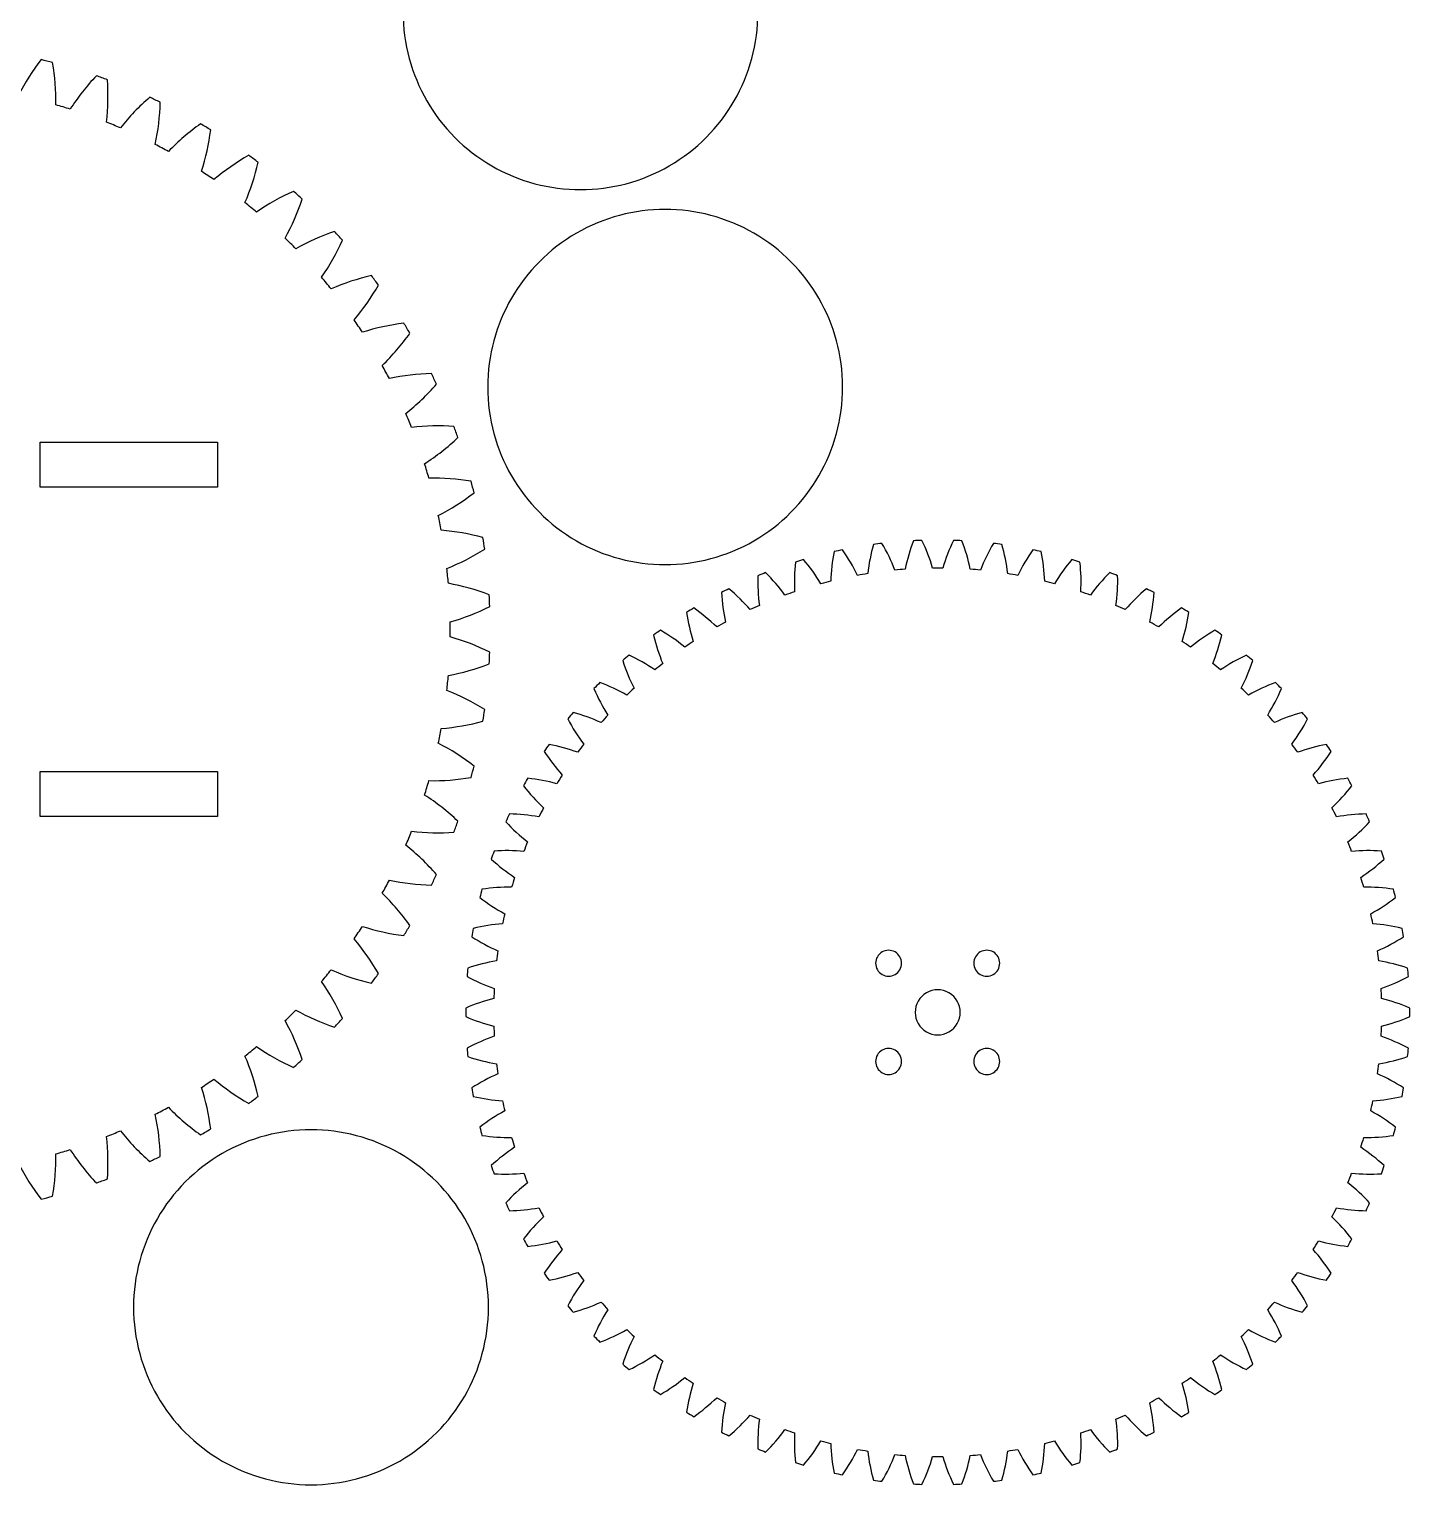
# Model space of a CAD drawing. Extents: x 15 to 850, y -3 to 1121.
# Drawn here: x 299 to 850, y 1 to 585 of the extents above; entities that cross this region are included whole.
import ezdxf

# ---------------------------------------------------------------- set-up
doc = ezdxf.new("R2010")
doc.units = 0
doc.layers.get('0').update_dxf_attribs({"linetype": 'CONTINUOUS'})

msp = doc.modelspace()

# ---------------------------------------------------------------- linework, layer by layer
at = {"color": 1}
for points in [[(623.723911, 441.983077)], [(647.291349, 211.97928)], [(686.493354, 211.97928)], [(670.704946, 192.378277)], [(647.291349, 172.777275)], [(686.493354, 172.777275)], [(482.304744, 74.659193)]]:
    msp.add_lwpolyline(points, close=True, dxfattribs=at)
for points in [[(303.248581, 419.94039), (374.114724, 419.94039)], [(303.248581, 401.94039), (303.248581, 419.94039)], [(374.114724, 419.94039), (374.114724, 401.94039)], [(374.114724, 401.94039), (303.248581, 401.94039)], [(303.248581, 288.554565), (374.114724, 288.554565)], [(303.248581, 270.554565), (303.248581, 288.554565)], [(374.114724, 288.554565), (374.114724, 270.554565)], [(374.114724, 270.554565), (303.248581, 270.554565)]]:
    msp.add_lwpolyline(points, dxfattribs=at)
for points in [[(448.206564, 591.626258), (448.206564, 566.308223), (461.713574, 542.913395), (483.639635, 530.254378)], [(554.505777, 530.254378), (576.431838, 542.913395), (589.938849, 566.308223), (589.938849, 591.626258)], [(303.691254, 572.65482), (300.217565, 568.186506), (297.169695, 563.402891), (294.587514, 558.366555)], [(308.233464, 571.517055), (306.723229, 571.911459), (305.209083, 572.290733), (303.691254, 572.65482)], [(309.526809, 554.624453), (309.62364, 560.283338), (309.190637, 565.938867), (308.233464, 571.517055)], [(325.718401, 566.213055), (321.823467, 562.106738), (318.321396, 557.644902), (315.258001, 552.885915)], [(330.127224, 564.635558), (328.662917, 565.17609), (327.193236, 565.701949), (325.718401, 566.213055)], [(329.758569, 547.697527), (330.409604, 553.319673), (330.533027, 558.99041), (330.127224, 564.635558)], [(347.008081, 557.643278), (342.729412, 553.938502), (338.806867, 549.841411), (335.291761, 545.405602)], [(351.241051, 555.641235), (349.836778, 556.322692), (348.425717, 556.990073), (347.008081, 557.643278)], [(349.213959, 538.820895), (350.412924, 544.352157), (351.091581, 549.983493), (351.241051, 555.641235)], [(315.258001, 552.885915), (313.355658, 553.491654), (311.44508, 554.071221), (309.526809, 554.624453)], [(335.291761, 545.405603), (333.45795, 546.194888), (331.613378, 546.958936), (329.758569, 547.697528)], [(367.355259, 547.028003), (362.734062, 543.760451), (358.428821, 540.067568), (354.495856, 535.997663)], [(371.371606, 544.620698), (370.040891, 545.436516), (368.702041, 546.238991), (367.355259, 547.028003)], [(367.705599, 528.080048), (369.440947, 533.467154), (370.668302, 539.004852), (371.371606, 544.620698)], [(354.495856, 535.997663), (352.74824, 536.962891), (350.987441, 537.904058), (349.213959, 538.820895)], [(386.563981, 534.469478), (381.64476, 531.670618), (376.998284, 528.417505), (372.685336, 524.752695)], [(385.055409, 515.578425), (387.310432, 520.769496), (389.074667, 526.160226), (390.325036, 531.680093)], [(390.325036, 531.680093), (389.080691, 532.622416), (387.826944, 533.552257), (386.563981, 534.469478)], [(372.685336, 524.752695), (371.040744, 525.884572), (369.380675, 526.993794), (367.705599, 528.080048)], [(483.639635, 530.254378), (505.565696, 517.595361), (532.579717, 517.595361), (554.505777, 530.254378)], [(404.449261, 520.08864), (399.27939, 517.785426), (394.336426, 515.003412), (389.685031, 511.778993)], [(407.918791, 516.94404), (406.772804, 518.003792), (405.616236, 519.052045), (404.449261, 520.08864)], [(389.685031, 511.778993), (388.159301, 513.066618), (386.615948, 514.333215), (385.055409, 515.578425)], [(401.096304, 501.436418), (403.849281, 506.381463), (406.133403, 511.57331), (407.918791, 516.94404)], [(588.296796, 503.37214), (566.36771, 516.035739), (539.347835, 516.035739), (517.418749, 503.37214)], [(420.838846, 504.023985), (415.468116, 502.238597), (410.276269, 499.954474), (405.331224, 497.201497)], [(423.983446, 500.554455), (422.946851, 501.72143), (421.898599, 502.877998), (420.838846, 504.023985)], [(517.418749, 503.37214), (495.489663, 490.70854), (481.984265, 467.306022), (481.991634, 441.983077)], [(623.723911, 441.983078), (623.731279, 467.306022), (610.225881, 490.70854), (588.296796, 503.37214)], [(405.331224, 497.201498), (403.93905, 498.632471), (402.527277, 500.044244), (401.096304, 501.436418)], [(415.673791, 485.790225), (418.898213, 490.44162), (421.68023, 495.384584), (423.983446, 500.554455)], [(419.473231, 481.160603), (418.228019, 482.721142), (416.961419, 484.264495), (415.673791, 485.790225)], [(435.574899, 486.43023), (430.055032, 485.179861), (424.664303, 483.415625), (419.473231, 481.160603)], [(438.364284, 482.669175), (437.447064, 483.932137), (436.517222, 485.185885), (435.574899, 486.43023)], [(428.647494, 468.790538), (432.312305, 473.103483), (435.565421, 477.749957), (438.364284, 482.669175)], [(431.974854, 463.810792), (430.888598, 465.485871), (429.779373, 467.145943), (428.647494, 468.790538)], [(448.515504, 467.476808), (442.899658, 466.773501), (437.36196, 465.546144), (431.974854, 463.810793)], [(450.922809, 463.460453), (450.133797, 464.807238), (449.331322, 466.14609), (448.515504, 467.476808)], [(439.892469, 450.60105), (443.962374, 454.534015), (447.655258, 458.839256), (450.922809, 463.460453)], [(442.715701, 445.319153), (441.798864, 447.092635), (440.857698, 448.853434), (439.892469, 450.60105)], [(459.536034, 447.346245), (453.878294, 447.196775), (448.246961, 446.518118), (442.715701, 445.319153)], [(461.538084, 443.113275), (460.884877, 444.530911), (460.217493, 445.941972), (459.536034, 447.346245)], [(449.300409, 431.396955), (453.736217, 434.912061), (457.833308, 438.834606), (461.538084, 443.113275)], [(481.991634, 441.983077), (481.984265, 416.660133), (495.489663, 393.257615), (517.418749, 380.594015)], [(588.296796, 380.594015), (610.225881, 393.257615), (623.731279, 416.660133), (623.723911, 441.983077)], [(451.592334, 425.863763), (450.853742, 427.718572), (450.089695, 429.563144), (449.300409, 431.396955)], [(468.530364, 426.232417), (462.885217, 426.638221), (457.214479, 426.514798), (451.592334, 425.863762)], [(456.780721, 411.363195), (461.539708, 414.42659), (466.001544, 417.928661), (470.107861, 421.823595)], [(470.107861, 421.823595), (469.596755, 423.29843), (469.070896, 424.768111), (468.530364, 426.232417)], [(458.519259, 405.632002), (457.966028, 407.550274), (457.38646, 409.460852), (456.780721, 411.363195)], [(475.411861, 404.338657), (469.833673, 405.29583), (464.178144, 405.728834), (458.519259, 405.632002)], [(476.549626, 399.796448), (476.185539, 401.314277), (475.806265, 402.828422), (475.411861, 404.338658)], [(462.261354, 390.692708), (467.297693, 393.274888), (472.08131, 396.322759), (476.549626, 399.796447)], [(463.429771, 384.8187), (463.067225, 386.781962), (462.677716, 388.74015), (462.261354, 390.692708)], [(480.114256, 381.87582), (474.65675, 383.375141), (469.070897, 384.360397), (463.429771, 384.8187)], [(480.801331, 377.243963), (480.58777, 378.790169), (480.358733, 380.334199), (480.114256, 381.87582)], [(517.418749, 380.594015), (539.347835, 367.930416), (566.36771, 367.930416), (588.296796, 380.594015)], [(652.009786, 380.632725), (650.598607, 376.930846), (649.489383, 373.120815), (648.692979, 369.239955)], [(655.400094, 380.776748), (654.269582, 380.738913), (653.139434, 380.690904), (652.009786, 380.632725)], [(659.671126, 369.706298), (658.548472, 373.50564), (657.12013, 377.207878), (655.400094, 380.776747)], [(668.009806, 380.776748), (666.289769, 377.207878), (664.861428, 373.50564), (663.738774, 369.706298)], [(671.400114, 380.632725), (670.270466, 380.690904), (669.140318, 380.738913), (668.009806, 380.776748)], [(674.716921, 369.239955), (673.920517, 373.120815), (672.811293, 376.930846), (671.400114, 380.632725)], [(465.689544, 369.58455), (470.954728, 371.660651), (476.014052, 374.22497), (480.801331, 377.243963)], [(620.334084, 376.28637), (619.568825, 372.399246), (619.119455, 368.456558), (618.990376, 364.496925)], [(623.651281, 377.001277), (622.543426, 376.772932), (621.437649, 376.53462), (620.334084, 376.28637)], [(629.731801, 366.811883), (627.9832, 370.366842), (625.949721, 373.774434), (623.651281, 377.001278)], [(636.079621, 379.132327), (634.987466, 375.324109), (634.20535, 371.433736), (633.740934, 367.499317)], [(639.445501, 379.563345), (638.322271, 379.429774), (637.200265, 379.286096), (636.079621, 379.132328)], [(644.639986, 368.894992), (643.199169, 372.585437), (641.462002, 376.153204), (639.445501, 379.563345)], [(683.964399, 379.563345), (681.947898, 376.153204), (680.210731, 372.585437), (678.769914, 368.894992)], [(687.330279, 379.132328), (686.209635, 379.286096), (685.087629, 379.429774), (683.964399, 379.563345)], [(689.668966, 367.499317), (689.20455, 371.433736), (688.422434, 375.324109), (687.330279, 379.132327)], [(699.758611, 377.001278), (697.460174, 373.774433), (695.426697, 370.366842), (693.678099, 366.811882)], [(703.075809, 376.28637), (701.972243, 376.53462), (700.866466, 376.772932), (699.758611, 377.001278)], [(704.419524, 364.496925), (704.290443, 368.456558), (703.84107, 372.399246), (703.075809, 376.28637)], [(466.276576, 363.624307), (466.108211, 365.61365), (465.912515, 367.600585), (465.689544, 369.58455)], [(604.886626, 372.115343), (604.453775, 368.177324), (604.340387, 364.21073), (604.547574, 360.254415)], [(608.131254, 373.108995), (607.046752, 372.787519), (605.965165, 372.456288), (604.886626, 372.115342)], [(615.053979, 363.471968), (613.010199, 366.86583), (610.695065, 370.088696), (608.131254, 373.108995)], [(648.692979, 369.239955), (647.340707, 369.140466), (645.98962, 369.025471), (644.639986, 368.894992)], [(663.738774, 369.706298), (662.382936, 369.721848), (661.026964, 369.721848), (659.671126, 369.706298)], [(678.769914, 368.894993), (677.420279, 369.025471), (676.069193, 369.140466), (674.716921, 369.239955)], [(715.278646, 373.108995), (712.714832, 370.088696), (710.399695, 366.86583), (708.355914, 363.471968)], [(718.523266, 372.115343), (717.444729, 372.456288), (716.363145, 372.787519), (715.278646, 373.108995)], [(718.862326, 360.254415), (719.06951, 364.21073), (718.95612, 368.177324), (718.523266, 372.115343)], [(482.592271, 359.060235), (477.308002, 361.087265), (471.845618, 362.615286), (466.276576, 363.624307)], [(589.848549, 366.649305), (589.751222, 362.688766), (589.974632, 358.726847), (590.516589, 354.802358)], [(592.997214, 367.914548), (591.943884, 367.502256), (590.894286, 367.080491), (589.848549, 366.649305)], [(600.712284, 358.899323), (598.388045, 362.107635), (595.807931, 365.122554), (592.997214, 367.914548)], [(618.990376, 364.496925), (617.674368, 364.170332), (616.36215, 363.828657), (615.053979, 363.471968)], [(633.740934, 367.499318), (632.401972, 367.285507), (631.065507, 367.056347), (629.731801, 366.811883)], [(693.678099, 366.811883), (692.344393, 367.056347), (691.007928, 367.285507), (689.668966, 367.499317)], [(708.355914, 363.471968), (707.047745, 363.828657), (705.735529, 364.170332), (704.419524, 364.496925)], [(730.412686, 367.914548), (727.601969, 365.122554), (725.021855, 362.107635), (722.697616, 358.899323)], [(733.561351, 366.649305), (732.515614, 367.080491), (731.466016, 367.502256), (730.412686, 367.914548)], [(732.893304, 354.802358), (733.435263, 358.726847), (733.658675, 362.688766), (733.561351, 366.649305)], [(482.822034, 354.383332), (482.761056, 355.943028), (482.684465, 357.502073), (482.592271, 359.060235)], [(578.358219, 361.455353), (577.343648, 360.955219), (576.3336, 360.445963), (575.328196, 359.927648)], [(575.328196, 359.927647), (575.567098, 355.973122), (576.125696, 352.044422), (576.998521, 348.18003)], [(586.810036, 353.126888), (584.222088, 356.126533), (581.395586, 358.911783), (578.358219, 361.455353)], [(604.547574, 360.254415), (603.264005, 359.817395), (601.985491, 359.365667), (600.712284, 358.899323)], [(722.697616, 358.899322), (721.424409, 359.365667), (720.145895, 359.817395), (718.862326, 360.254415)], [(745.051681, 361.455353), (742.014311, 358.911783), (739.187807, 356.126534), (736.599856, 353.126888)], [(748.081696, 359.927648), (747.076295, 360.445963), (746.066249, 360.955219), (745.051681, 361.455353)], [(746.411371, 348.18003), (747.284196, 352.044422), (747.842795, 355.973122), (748.081696, 359.927647)], [(467.032261, 348.242025), (472.475584, 349.792048), (477.761893, 351.848116), (482.822034, 354.383333)], [(564.319741, 353.777948), (563.35124, 353.193577), (562.388019, 352.6005), (561.430194, 351.99879)], [(561.430194, 351.99879), (562.0036, 348.078769), (562.893363, 344.211592), (564.090766, 340.43514)], [(573.447414, 346.196257), (570.614401, 348.965621), (567.561876, 351.50113), (564.319741, 353.777948)], [(590.516589, 354.802357), (589.274706, 354.258056), (588.039108, 353.699529), (586.810036, 353.126888)], [(736.599856, 353.126888), (735.370785, 353.699529), (734.135186, 354.258056), (732.893304, 354.802358)], [(759.090189, 353.777948), (755.848036, 351.501132), (752.795493, 348.965623), (749.962464, 346.196257)], [(761.979714, 351.99879), (761.021896, 352.6005), (760.058682, 353.193576), (759.090189, 353.777948)], [(759.319164, 340.43514), (760.516559, 344.211592), (761.406314, 348.078769), (761.979714, 351.99879)], [(467.032261, 342.252938), (467.059697, 344.249206), (467.059697, 346.245757), (467.032261, 348.242025)], [(550.982919, 344.937667), (550.067465, 344.273264), (549.158011, 343.600635), (548.254666, 342.91986)], [(560.720686, 338.157367), (557.663019, 340.6765), (554.406463, 342.944003), (550.982919, 344.937667)], [(576.998521, 348.18003), (575.807274, 347.53237), (574.623493, 346.871069), (573.447414, 346.196258)], [(749.962464, 346.196258), (748.786389, 346.871069), (747.602614, 347.53237), (746.411371, 348.18003)], [(772.426989, 344.937667), (769.003441, 342.944004), (765.746883, 340.6765), (762.689214, 338.157368)], [(775.155264, 342.91986), (774.251911, 343.600635), (773.342449, 344.273264), (772.426989, 344.937668)], [(482.822034, 336.111622), (477.761894, 338.646841), (472.475585, 340.702912), (467.032261, 342.252937)], [(548.254666, 342.91986), (549.158449, 339.06259), (550.372968, 335.284802), (551.886324, 331.623503)], [(564.090766, 340.43514), (562.958735, 339.688791), (561.835301, 338.929484), (560.720686, 338.157368)], [(762.689214, 338.157368), (761.574608, 338.929484), (760.451184, 339.688791), (759.319164, 340.43514)], [(771.523539, 331.623503), (773.036918, 335.2848), (774.251458, 339.062588), (775.155264, 342.91986)], [(482.592271, 331.43472), (482.684465, 332.992882), (482.761056, 334.551927), (482.822034, 336.111623)], [(538.443856, 334.998188), (537.588047, 334.25854), (536.738912, 333.511205), (535.896556, 332.756273)], [(548.721549, 329.068133), (545.461261, 331.318882), (542.024141, 333.302042), (538.443856, 334.998188)], [(784.966014, 334.998188), (781.385727, 333.302042), (777.948604, 331.318882), (774.688314, 329.068133)], [(787.513314, 332.756273), (786.670957, 333.511205), (785.821823, 334.25854), (784.966014, 334.998188)], [(466.276576, 326.870648), (471.845618, 327.879669), (477.308002, 329.40769), (482.592271, 331.43472)], [(535.896556, 332.756273), (537.124204, 328.989547), (538.654727, 325.32837), (540.473131, 321.808605)], [(551.886324, 331.623502), (550.821664, 330.783839), (549.76667, 329.931993), (548.721549, 329.068132)], [(774.688314, 329.068132), (773.643192, 329.931993), (772.588198, 330.783839), (771.523539, 331.623502)], [(782.936739, 321.808605), (784.755143, 325.32837), (786.285666, 328.989547), (787.513314, 332.756273)], [(465.689544, 320.910405), (465.912515, 322.89437), (466.108211, 324.881305), (466.276576, 326.870648)], [(526.792891, 324.031125), (526.002892, 323.221566), (525.220195, 322.404913), (524.444896, 321.581265)], [(524.444896, 321.581265), (525.987562, 317.932218), (527.82306, 314.414026), (529.933411, 311.06115)], [(537.536469, 318.994043), (534.097047, 320.960192), (530.504123, 322.64472), (526.792891, 324.031125)], [(540.473131, 321.808605), (539.483516, 320.881675), (538.504564, 319.943426), (537.536469, 318.994043)], [(785.873439, 318.994043), (784.905331, 319.943426), (783.926366, 320.881675), (782.936739, 321.808605)], [(796.617039, 324.031125), (792.905799, 322.644721), (789.312867, 320.960193), (785.873439, 318.994043)], [(793.476489, 311.06115), (795.586834, 314.414026), (797.422328, 317.932219), (798.964989, 321.581265)], [(798.964989, 321.581265), (798.189705, 322.404913), (797.407023, 323.221566), (796.617039, 324.031125)], [(480.801331, 313.250992), (476.014052, 316.269985), (470.954728, 318.834304), (465.689544, 320.910405)], [(480.114256, 308.619135), (480.358733, 310.160756), (480.58777, 311.704786), (480.801331, 313.250993)], [(516.113979, 312.1155), (515.395479, 311.241861), (514.684858, 310.361773), (513.982201, 309.475343)], [(527.246019, 308.007683), (523.652249, 309.675065), (519.929414, 311.048823), (516.113979, 312.1155)], [(529.933411, 311.06115), (529.02597, 310.053635), (528.130113, 309.035745), (527.246019, 308.007683)], [(796.163889, 308.007683), (795.279791, 309.035745), (794.383932, 310.053635), (793.476489, 311.06115)], [(807.295914, 312.1155), (803.480484, 311.048822), (799.757653, 309.675064), (796.163889, 308.007683)], [(809.427714, 309.475343), (808.725049, 310.361773), (808.014421, 311.241861), (807.295914, 312.1155)], [(462.261354, 299.802248), (462.677716, 301.754805), (463.067225, 303.712993), (463.429771, 305.676255)], [(463.429771, 305.676255), (469.070897, 306.134558), (474.65675, 307.119814), (480.114256, 308.619135)], [(513.982201, 309.475343), (515.828769, 305.970271), (517.956018, 302.620415), (520.343109, 299.45859)], [(803.066814, 299.45859), (805.453902, 302.620416), (807.581148, 305.970271), (809.427714, 309.475343)], [(476.549626, 290.698508), (472.08131, 294.172196), (467.297693, 297.220067), (462.261354, 299.802248)], [(506.484046, 299.337165), (505.842224, 298.405743), (505.208798, 297.468562), (504.583846, 296.525738)], [(517.924351, 296.188215), (514.202124, 297.544816), (510.376197, 298.597904), (506.484046, 299.337165)], [(520.343109, 299.45859), (519.52438, 298.377748), (518.718075, 297.287551), (517.924351, 296.188215)], [(805.485564, 296.188215), (804.691843, 297.287551), (803.88554, 298.377748), (803.066814, 299.45859)], [(816.925839, 299.337165), (813.033698, 298.597903), (809.207781, 297.544814), (805.485564, 296.188215)], [(818.826039, 296.525738), (818.201087, 297.468562), (817.567661, 298.405743), (816.925839, 299.337165)], [(504.583846, 296.525738), (506.721014, 293.189892), (509.124687, 290.032508), (511.771321, 287.084513)], [(811.638564, 287.084513), (814.285197, 290.032508), (816.688871, 293.189892), (818.826039, 296.525738)], [(475.411861, 286.156298), (475.806265, 287.666533), (476.185539, 289.180678), (476.549626, 290.698508)], [(511.771321, 287.084512), (511.047203, 285.938131), (510.336256, 284.783483), (509.638621, 283.620795)], [(813.771264, 283.620795), (813.073629, 284.783483), (812.362682, 285.938131), (811.638564, 287.084513)], [(456.780721, 279.13176), (457.38646, 281.034103), (457.966028, 282.944681), (458.519259, 284.862953)], [(458.519259, 284.862953), (464.178144, 284.766121), (469.833673, 285.199125), (475.411861, 286.156298)], [(497.972484, 285.788198), (497.411964, 284.805698), (496.860299, 283.818173), (496.317556, 282.825742)], [(496.317556, 282.825742), (498.729922, 279.68316), (501.392699, 276.740995), (504.279804, 274.02807)], [(509.638621, 283.620795), (505.814757, 284.656842), (501.913305, 285.381676), (497.972484, 285.788198)], [(825.437439, 285.788198), (821.496604, 285.381678), (817.59514, 284.656844), (813.771264, 283.620795)], [(819.130089, 274.02807), (822.017185, 276.740996), (824.679955, 279.68316), (827.092314, 282.825742)], [(827.092314, 282.825743), (826.549588, 283.818173), (825.997941, 284.805698), (825.437439, 285.788198)], [(470.107861, 268.67136), (466.001544, 272.566294), (461.539708, 276.068365), (456.780721, 279.13176)], [(490.640611, 271.566203), (490.165433, 270.539707), (489.699504, 269.508955), (489.242881, 268.474073)], [(502.448536, 270.395962), (498.550582, 271.103992), (494.601713, 271.49535), (490.640611, 271.566203)], [(504.279804, 274.02807), (503.655516, 272.824408), (503.045053, 271.613626), (502.448536, 270.395962)], [(820.961364, 270.395962), (820.364844, 271.613626), (819.754379, 272.824408), (819.130089, 274.02807)], [(832.769289, 271.566203), (828.808186, 271.49535), (824.859318, 271.103992), (820.961364, 270.395962)], [(834.166989, 268.474073), (833.710375, 269.508955), (833.244457, 270.539707), (832.769289, 271.566203)], [(449.300409, 259.098), (450.089695, 260.931811), (450.853742, 262.776383), (451.592334, 264.631193)], [(451.592334, 264.631192), (457.214479, 263.980157), (462.885217, 263.856734), (468.530364, 264.262537)], [(468.530364, 264.262538), (469.070896, 265.726844), (469.596755, 267.196525), (470.107861, 268.67136)], [(489.242881, 268.474073), (491.913069, 265.547394), (494.81577, 262.84165), (497.922549, 260.383343)], [(825.487314, 260.383343), (828.594095, 262.841649), (831.496798, 265.547394), (834.166989, 268.474073)], [(461.538084, 247.38168), (457.833308, 251.660349), (453.736217, 255.582894), (449.300409, 259.098)], [(496.405899, 256.60902), (492.461941, 256.983929), (488.494108, 257.038989), (484.541266, 256.77366)], [(497.922549, 260.383343), (497.402586, 259.131074), (496.897003, 257.872884), (496.405899, 256.60902)], [(827.003964, 256.60902), (826.512859, 257.872884), (826.007276, 259.131074), (825.487314, 260.383343)], [(838.868664, 256.77366), (834.915799, 257.038992), (830.947944, 256.983933), (827.003964, 256.60902)], [(484.541266, 256.77366), (484.154854, 255.710563), (483.778019, 254.64401), (483.410806, 253.57413)], [(483.410806, 253.57413), (486.319573, 250.884443), (489.441279, 248.434611), (492.745344, 246.248632)], [(830.664564, 246.248632), (833.968615, 248.434613), (837.090308, 250.884444), (839.999064, 253.57413)], [(839.999064, 253.57413), (839.631871, 254.64401), (839.255056, 255.710563), (838.868664, 256.77366)], [(459.536034, 243.14871), (460.217493, 244.552983), (460.884877, 245.964044), (461.538084, 247.38168)], [(492.745344, 246.248632), (492.333455, 244.956779), (491.936397, 243.660243), (491.554246, 242.359282)], [(831.855639, 242.359283), (831.473496, 243.660243), (831.076444, 244.956779), (830.664564, 246.248633)], [(439.892469, 239.893905), (440.857698, 241.641521), (441.798864, 243.40232), (442.715701, 245.175803)], [(450.922809, 227.034503), (447.655258, 231.655699), (443.962374, 235.96094), (439.892469, 239.893905)], [(442.715701, 245.175802), (448.246961, 243.976837), (453.878294, 243.29818), (459.536034, 243.14871)], [(479.718391, 241.517145), (479.423527, 240.42511), (479.138498, 239.330443), (478.863339, 238.233278)], [(491.554246, 242.359282), (487.592702, 242.398372), (483.634492, 242.11674), (479.718391, 241.517145)], [(843.691539, 241.517145), (839.775423, 242.116743), (835.817198, 242.398375), (831.855639, 242.359282)], [(844.546539, 238.233277), (844.271397, 239.330443), (843.986385, 240.42511), (843.691539, 241.517145)], [(478.863339, 238.233277), (481.989728, 235.799959), (485.307948, 233.623691), (488.785494, 231.72579)], [(834.624414, 231.72579), (838.101949, 233.623692), (841.420159, 235.79996), (844.546539, 238.233277)], [(488.785494, 231.72579), (488.484647, 230.40366), (488.198973, 229.078123), (487.928529, 227.74944)], [(835.481364, 227.74944), (835.210924, 229.078123), (834.925256, 230.40366), (834.624414, 231.72579)], [(428.647494, 221.704425), (429.779373, 223.349017), (430.888598, 225.009086), (431.974854, 226.684162)], [(431.974854, 226.684162), (437.361961, 224.948814), (442.899658, 223.721459), (448.515504, 223.018155)], [(448.515504, 223.018155), (449.331322, 224.34887), (450.133797, 225.68772), (450.922809, 227.034503)], [(476.206734, 225.906585), (476.005543, 224.793476), (475.814375, 223.678578), (475.633254, 222.562027)], [(475.633254, 222.562027), (478.95474, 220.402614), (482.445566, 218.515592), (486.071536, 216.919447)], [(487.928529, 227.74944), (483.977942, 227.452426), (480.057877, 226.836129), (476.206734, 225.906585)], [(847.203189, 225.906585), (843.352036, 226.83613), (839.431961, 227.452428), (835.481364, 227.74944)], [(837.338364, 216.919447), (840.964332, 218.515593), (844.455155, 220.402614), (847.776639, 222.562027)], [(847.776639, 222.562027), (847.595527, 223.678578), (847.404369, 224.793476), (847.203189, 225.906585)], [(438.364284, 207.82578), (435.565421, 212.745001), (432.312306, 217.391477), (428.647494, 221.704425)], [(486.071536, 216.919448), (485.883897, 215.576567), (485.711666, 214.231578), (485.554876, 212.884748)], [(639.509677, 216.473345), (637.9044, 215.546267), (636.915841, 213.83303), (636.916546, 211.97928)], [(644.698218, 216.473345), (643.092941, 217.400424), (641.114954, 217.400424), (639.509677, 216.473345)], [(647.291349, 211.97928), (647.292053, 213.83303), (646.303495, 215.546267), (644.698218, 216.473345)], [(678.712246, 216.471705), (677.107257, 215.545064), (676.118544, 213.832561), (676.118544, 211.97928)], [(683.899651, 216.471705), (682.294662, 217.398345), (680.317235, 217.398345), (678.712246, 216.471705)], [(686.493354, 211.97928), (686.493354, 213.832561), (685.50464, 215.545064), (683.899651, 216.471705)], [(837.855039, 212.884748), (837.698244, 214.231579), (837.526007, 215.576567), (837.338364, 216.919448)], [(485.554876, 212.884748), (481.643711, 212.253769), (477.790036, 211.307246), (474.031599, 210.05445)], [(636.916546, 211.97928), (636.915841, 210.12553), (637.9044, 208.412293), (639.509677, 207.485215)], [(644.698218, 207.485215), (646.303495, 208.412293), (647.292053, 210.12553), (647.291349, 211.97928)], [(676.118544, 211.97928), (676.118544, 210.125999), (677.107257, 208.413496), (678.712246, 207.486855)], [(683.899651, 207.486855), (685.50464, 208.413496), (686.493354, 210.125999), (686.493354, 211.97928)], [(849.378339, 210.05445), (845.619894, 211.307247), (841.766211, 212.25377), (837.855039, 212.884748)], [(415.673791, 204.70473), (416.961419, 206.23046), (418.228019, 207.773813), (419.473231, 209.334353)], [(423.983446, 189.9405), (421.68023, 195.110371), (418.898213, 200.053335), (415.673791, 204.70473)], [(419.473231, 209.334353), (424.664303, 207.07933), (430.055032, 205.315094), (435.574899, 204.064725)], [(435.574899, 204.064725), (436.517222, 205.30907), (437.447064, 206.562818), (438.364284, 207.82578)], [(474.031599, 210.05445), (473.925529, 208.928289), (473.829597, 207.801196), (473.743816, 206.673308)], [(473.743816, 206.673308), (477.236469, 204.803353), (480.874751, 203.21917), (484.623024, 201.936277)], [(639.509677, 207.485215), (641.114954, 206.558136), (643.092941, 206.558136), (644.698218, 207.485215)], [(678.712246, 207.486855), (680.317235, 206.560215), (682.294662, 206.560215), (683.899651, 207.486855)], [(838.786839, 201.936277), (842.535134, 203.219167), (846.173439, 204.803349), (849.666114, 206.673308)], [(849.666114, 206.673308), (849.580335, 207.801196), (849.484406, 208.928289), (849.378339, 210.05445)], [(484.623024, 201.936277), (484.549944, 200.582325), (484.492395, 199.227578), (484.450389, 197.872305)], [(657.204946, 200.172506), (654.420336, 198.564811), (652.704946, 195.593668), (652.704946, 192.378277)], [(666.204946, 200.172506), (663.420336, 201.780201), (659.989556, 201.780201), (657.204946, 200.172506)], [(670.704946, 192.378277), (670.704946, 195.593668), (668.989556, 198.564811), (666.204946, 200.172506)], [(838.959489, 197.872305), (838.917477, 199.227578), (838.859923, 200.582325), (838.786839, 201.936278)], [(401.096304, 189.058538), (402.527277, 190.450714), (403.93905, 191.862489), (405.331224, 193.293465)], [(405.331224, 193.293465), (410.276269, 190.540486), (415.468116, 188.25636), (420.838846, 186.47097)], [(473.208646, 194.074958), (473.198465, 192.94386), (473.198465, 191.812695), (473.208646, 190.681597)], [(484.450389, 197.872305), (480.606823, 196.911909), (476.8473, 195.64198), (473.208646, 194.074957)], [(850.201239, 194.074957), (846.562582, 195.64198), (842.803057, 196.911909), (838.959489, 197.872305)], [(850.201239, 190.681597), (850.21142, 191.812695), (850.21142, 192.94386), (850.201239, 194.074958)], [(407.918791, 173.550915), (406.133403, 178.921645), (403.849281, 184.113492), (401.096304, 189.058538)], [(420.838846, 186.47097), (421.898599, 187.616957), (422.946851, 188.773525), (423.983446, 189.9405)], [(473.208646, 190.681597), (476.8473, 189.114575), (480.606823, 187.844646), (484.450389, 186.88425)], [(652.704946, 192.378277), (652.704946, 189.162887), (654.420336, 186.191744), (657.204946, 184.584049)], [(666.204946, 184.584049), (668.989556, 186.191744), (670.704946, 189.162887), (670.704946, 192.378277)], [(838.959489, 186.88425), (842.803057, 187.844646), (846.562582, 189.114575), (850.201239, 190.681597)], [(484.623024, 182.82027), (480.874751, 181.537378), (477.236469, 179.953195), (473.743816, 178.08324)], [(484.450389, 186.88425), (484.492395, 185.528975), (484.549944, 184.174225), (484.623024, 182.82027)], [(657.204946, 184.584049), (659.989556, 182.976354), (663.420336, 182.976354), (666.204946, 184.584049)], [(838.786839, 182.82027), (838.859923, 184.174225), (838.917477, 185.528975), (838.959489, 186.88425)], [(849.666114, 178.08324), (846.173439, 179.953198), (842.535134, 181.537381), (838.786839, 182.82027)], [(385.055409, 174.91653), (386.615948, 176.161742), (388.159301, 177.428342), (389.685031, 178.71597)], [(389.685031, 178.71597), (394.336426, 175.491548), (399.27939, 172.709532), (404.449261, 170.406315)], [(473.743816, 178.08324), (473.829597, 176.955354), (473.925529, 175.828264), (474.031599, 174.702105)], [(639.509677, 177.27134), (637.9044, 176.344262), (636.915841, 174.631025), (636.916546, 172.777275)], [(644.698218, 177.27134), (643.092941, 178.198419), (641.114954, 178.198419), (639.509677, 177.27134)], [(647.291349, 172.777275), (647.292053, 174.631025), (646.303495, 176.344262), (644.698218, 177.27134)], [(678.712246, 177.2697), (677.107257, 176.343059), (676.118544, 174.630556), (676.118544, 172.777275)], [(683.899651, 177.2697), (682.294662, 178.19634), (680.317235, 178.19634), (678.712246, 177.2697)], [(686.493354, 172.777275), (686.493354, 174.630556), (685.50464, 176.343059), (683.899651, 177.2697)], [(849.378339, 174.702105), (849.484406, 175.828264), (849.580335, 176.955354), (849.666114, 178.08324)], [(390.325036, 158.814862), (389.074667, 164.334729), (387.310432, 169.725459), (385.055409, 174.91653)], [(404.449261, 170.406315), (405.616236, 171.44291), (406.772804, 172.491163), (407.918791, 173.550915)], [(474.031599, 174.702105), (477.790036, 173.449309), (481.643711, 172.502786), (485.554876, 171.871807)], [(485.554876, 171.871808), (485.711666, 170.524977), (485.883897, 169.179988), (486.071536, 167.837108)], [(636.916546, 172.777275), (636.915841, 170.923525), (637.9044, 169.210288), (639.509677, 168.28321)], [(644.698218, 168.28321), (646.303495, 169.210288), (647.292053, 170.923525), (647.291349, 172.777275)], [(676.118544, 172.777275), (676.118544, 170.923994), (677.107257, 169.211491), (678.712246, 168.28485)], [(683.899651, 168.28485), (685.50464, 169.211491), (686.493354, 170.923994), (686.493354, 172.777275)], [(837.338364, 167.837108), (837.526007, 169.179988), (837.698244, 170.524976), (837.855039, 171.871808)], [(837.855039, 171.871807), (841.766211, 172.502785), (845.619894, 173.449308), (849.378339, 174.702105)], [(367.705599, 162.414908), (369.380675, 163.501163), (371.040744, 164.610388), (372.685336, 165.742268)], [(372.685336, 165.742268), (376.998284, 162.077455), (381.64476, 158.82434), (386.563981, 156.025477)], [(486.071536, 167.837108), (482.445565, 166.24096), (478.95474, 164.353936), (475.633254, 162.19452)], [(639.509677, 168.28321), (641.114954, 167.356131), (643.092941, 167.356131), (644.698218, 168.28321)], [(678.712246, 168.28485), (680.317235, 167.35821), (682.294662, 167.35821), (683.899651, 168.28485)], [(847.776639, 162.19452), (844.455155, 164.353936), (840.964332, 166.24096), (837.338364, 167.837108)], [(371.371606, 145.874258), (370.668302, 151.490103), (369.440947, 157.027801), (367.705599, 162.414908)], [(386.563981, 156.025478), (387.826944, 156.942698), (389.080691, 157.872539), (390.325036, 158.814863)], [(475.633254, 162.19452), (475.814375, 161.077972), (476.005543, 159.963077), (476.206734, 158.84997)], [(476.206734, 158.84997), (480.057877, 157.920426), (483.977942, 157.304129), (487.928529, 157.007115)], [(835.481364, 157.007115), (839.431961, 157.304127), (843.352036, 157.920425), (847.203189, 158.84997)], [(847.203189, 158.84997), (847.404369, 159.963077), (847.595527, 161.077972), (847.776639, 162.19452)], [(349.213959, 151.67406), (350.987441, 152.590897), (352.74824, 153.532064), (354.495856, 154.497293)], [(354.495856, 154.497293), (358.428821, 150.427387), (362.734062, 146.734504), (367.355259, 143.466952)], [(488.785494, 153.030765), (485.307948, 151.132864), (481.989728, 148.956596), (478.863339, 146.523278)], [(487.928529, 157.007115), (488.198973, 155.678432), (488.484647, 154.352895), (488.785494, 153.030765)], [(834.624414, 153.030765), (834.925256, 154.352895), (835.210924, 155.678432), (835.481364, 157.007115)], [(844.546539, 146.523278), (841.420159, 148.956595), (838.101949, 151.132863), (834.624414, 153.030765)], [(351.241051, 134.853727), (351.091581, 140.511467), (350.412924, 146.1428), (349.213959, 151.67406)], [(446.871672, 136.031072), (424.945612, 148.690089), (397.931591, 148.690089), (376.00553, 136.031072)], [(478.863339, 146.523278), (479.138498, 145.426112), (479.423527, 144.331445), (479.718391, 143.23941)], [(843.691539, 143.23941), (843.986385, 144.331445), (844.271397, 145.426112), (844.546539, 146.523278)], [(329.758569, 142.797428), (331.613378, 143.536019), (333.45795, 144.300067), (335.291761, 145.089353)], [(330.127224, 125.859398), (330.533027, 131.504545), (330.409604, 137.175282), (329.758569, 142.797427)], [(335.291761, 145.089353), (338.806867, 140.653544), (342.729412, 136.556453), (347.008081, 132.851677)], [(367.355259, 143.466953), (368.702041, 144.255964), (370.040891, 145.058439), (371.371606, 145.874257)], [(479.718391, 143.23941), (483.634492, 142.639812), (487.592701, 142.358178), (491.554246, 142.397265)], [(491.554246, 142.397265), (491.936397, 141.096307), (492.333455, 139.799774), (492.745344, 138.507923)], [(830.664564, 138.507923), (831.076444, 139.799774), (831.473495, 141.096307), (831.855639, 142.397265)], [(831.855639, 142.397265), (835.817198, 142.358175), (839.775423, 142.63981), (843.691539, 143.23941)], [(308.233464, 118.9779), (309.190637, 124.556088), (309.62364, 130.211617), (309.526809, 135.870502)], [(309.526809, 135.870503), (311.44508, 136.423734), (313.355658, 137.003301), (315.258001, 137.60904)], [(315.258001, 137.60904), (318.321396, 132.850053), (321.823467, 128.388217), (325.718401, 124.2819)], [(376.00553, 136.031072), (354.079469, 123.372055), (340.572459, 99.977227), (340.572459, 74.659193)], [(347.008081, 132.851678), (348.425717, 133.504884), (349.836778, 134.172268), (351.241051, 134.853728)], [(482.304744, 74.659193), (482.304744, 99.977227), (468.797733, 123.372055), (446.871672, 136.031072)], [(492.745344, 138.507923), (489.441279, 136.321942), (486.319573, 133.872108), (483.410806, 131.182418)], [(839.999064, 131.182418), (837.090309, 133.872106), (833.968616, 136.32194), (830.664564, 138.507923)], [(294.587514, 132.128408), (297.169694, 127.092068), (300.217565, 122.308451), (303.691254, 117.840135)], [(483.410806, 131.182418), (483.778019, 130.11254), (484.154854, 129.045989), (484.541266, 127.982895)], [(838.868664, 127.982895), (839.255056, 129.045989), (839.631871, 130.11254), (839.999064, 131.182418)], [(325.718401, 124.2819), (327.193236, 124.793006), (328.662917, 125.318865), (330.127224, 125.859397)], [(484.541266, 127.982895), (488.494108, 127.717566), (492.461941, 127.772626), (496.405899, 128.147535)], [(497.922549, 124.373212), (494.81577, 121.914905), (491.913069, 119.209161), (489.242881, 116.282483)], [(496.405899, 128.147535), (496.897003, 126.883671), (497.402586, 125.625481), (497.922549, 124.373213)], [(825.487314, 124.373213), (826.007276, 125.625481), (826.512859, 126.883671), (827.003964, 128.147535)], [(834.166989, 116.282483), (831.496798, 119.209161), (828.594095, 121.914906), (825.487314, 124.373212)], [(827.003964, 128.147535), (830.947944, 127.772622), (834.915799, 127.717563), (838.868664, 127.982895)], [(303.691254, 117.840135), (305.209083, 118.204222), (306.723229, 118.583496), (308.233464, 118.9779)], [(489.242881, 116.282483), (489.699504, 115.2476), (490.165433, 114.216848), (490.640611, 113.190353)], [(490.640611, 113.190353), (494.601713, 113.261205), (498.550582, 113.652563), (502.448536, 114.360592)], [(502.448536, 114.360593), (503.045053, 113.142929), (503.655516, 111.932147), (504.279804, 110.728485)], [(819.130089, 110.728485), (819.754379, 111.932147), (820.364844, 113.142929), (820.961364, 114.360593)], [(820.961364, 114.360592), (824.859318, 113.652563), (828.808186, 113.261205), (832.769289, 113.190353)], [(832.769289, 113.190353), (833.244457, 114.216848), (833.710375, 115.2476), (834.166989, 116.282483)], [(504.279804, 110.728485), (501.392699, 108.01556), (498.729922, 105.073395), (496.317556, 101.930813)], [(827.092314, 101.930813), (824.679955, 105.073395), (822.017185, 108.015559), (819.130089, 110.728485)], [(496.317556, 101.930813), (496.860299, 100.938382), (497.411964, 99.950857), (497.972484, 98.968358)], [(497.972484, 98.968357), (501.913305, 99.374879), (505.814757, 100.099713), (509.638621, 101.13576)], [(509.638621, 101.13576), (510.336256, 99.973072), (511.047203, 98.818424), (511.771321, 97.672043)], [(811.638564, 97.672043), (812.362682, 98.818424), (813.073629, 99.973072), (813.771264, 101.13576)], [(813.771264, 101.13576), (817.59514, 100.099711), (821.496604, 99.374877), (825.437439, 98.968358)], [(825.437439, 98.968358), (825.997941, 99.950857), (826.549588, 100.938382), (827.092314, 101.930813)], [(511.771321, 97.672043), (509.124687, 94.724047), (506.721014, 91.566663), (504.583846, 88.230818)], [(818.826039, 88.230818), (816.688871, 91.566663), (814.285197, 94.724047), (811.638564, 97.672043)], [(504.583846, 88.230818), (505.208798, 87.28799), (505.842224, 86.350807), (506.484046, 85.419383)], [(506.484046, 85.419382), (510.376197, 86.158646), (514.202124, 87.211737), (517.924351, 88.56834)], [(517.924351, 88.56834), (518.718075, 87.469004), (519.52438, 86.378807), (520.343109, 85.297965)], [(803.066814, 85.297965), (803.88554, 86.378807), (804.691843, 87.469004), (805.485564, 88.56834)], [(805.485564, 88.56834), (809.207781, 87.211738), (813.033698, 86.158647), (816.925839, 85.419382)], [(816.925839, 85.419382), (817.567661, 86.350807), (818.201087, 87.28799), (818.826039, 88.230818)], [(520.343109, 85.297965), (517.956019, 82.136149), (515.828771, 78.786304), (513.982201, 75.281243)], [(809.427714, 75.281243), (807.581146, 78.786304), (805.453901, 82.136149), (803.066814, 85.297965)], [(516.113979, 72.641017), (519.929414, 73.707697), (523.652249, 75.081457), (527.246019, 76.748842)], [(527.246019, 76.748843), (528.130113, 75.720777), (529.02597, 74.702885), (529.933411, 73.695368)], [(793.476489, 73.695367), (794.383933, 74.702885), (795.279791, 75.720777), (796.163889, 76.748843)], [(796.163889, 76.748843), (799.757653, 75.081458), (803.480484, 73.707698), (807.295914, 72.641018)], [(340.572459, 74.659193), (340.572459, 49.341158), (354.079469, 25.94633), (376.00553, 13.287313)], [(446.871672, 13.287313), (468.797733, 25.94633), (482.304744, 49.341158), (482.304744, 74.659193)], [(513.982201, 75.281243), (514.684858, 74.394789), (515.395479, 73.514679), (516.113979, 72.641018)], [(529.933411, 73.695367), (527.823061, 70.342496), (525.987563, 66.824309), (524.444896, 63.175268)], [(798.964989, 63.175268), (797.422327, 66.824308), (795.586834, 70.342496), (793.476489, 73.695367)], [(807.295914, 72.641018), (808.014421, 73.514678), (808.72505, 74.394789), (809.427714, 75.281243)], [(526.792891, 60.725392), (530.504125, 62.11182), (534.097049, 63.79637), (537.536469, 65.762542)], [(537.536469, 65.762543), (538.504564, 64.813147), (539.483516, 63.874885), (540.473131, 62.947943)], [(782.936739, 62.947943), (783.926367, 63.874885), (784.905331, 64.813146), (785.873439, 65.762543)], [(785.873439, 65.762542), (789.312865, 63.796369), (792.905797, 62.111819), (796.617039, 60.725393)], [(524.444896, 63.175268), (525.220195, 62.351614), (526.002892, 61.534956), (526.792891, 60.725393)], [(540.473131, 62.947943), (538.654726, 59.428175), (537.124204, 55.766996), (535.896556, 52.000268)], [(787.513314, 52.000268), (786.285666, 55.766996), (784.755143, 59.428175), (782.936739, 62.947943)], [(796.617039, 60.725393), (797.407023, 61.534956), (798.189705, 62.351614), (798.964989, 63.175268)], [(538.443856, 49.758368), (542.02414, 51.454503), (545.46126, 53.437654), (548.721549, 55.688393)], [(551.886324, 53.133067), (550.372968, 49.471771), (549.15845, 45.693985), (548.254666, 41.836718)], [(548.721549, 55.688393), (549.76667, 54.824547), (550.821664, 53.972716), (551.886324, 53.133068)], [(771.523539, 53.133068), (772.588198, 53.972716), (773.643192, 54.824547), (774.688314, 55.688393)], [(775.155264, 41.836718), (774.251458, 45.693987), (773.036917, 49.471773), (771.523539, 53.133067)], [(774.688314, 55.688393), (777.948605, 53.437653), (781.385728, 51.454503), (784.966014, 49.758368)], [(535.896556, 52.000268), (536.738913, 51.24534), (537.588047, 50.49801), (538.443856, 49.758368)], [(784.966014, 49.758368), (785.821823, 50.49801), (786.670957, 51.24534), (787.513314, 52.000268)], [(548.254666, 41.836718), (549.158011, 41.155946), (550.067466, 40.483318), (550.982919, 39.818917)], [(550.982919, 39.818917), (554.406463, 41.812582), (557.663019, 44.080085), (560.720686, 46.599218)], [(560.720686, 46.599218), (561.835301, 45.827084), (562.958735, 45.067759), (564.090766, 44.321393)], [(564.090766, 44.321393), (562.893363, 40.544941), (562.0036, 36.677764), (561.430194, 32.757743)], [(759.319164, 44.321393), (760.451185, 45.067759), (761.574609, 45.827084), (762.689214, 46.599218)], [(761.979714, 32.757742), (761.406314, 36.677763), (760.516559, 40.54494), (759.319164, 44.321393)], [(762.689214, 46.599218), (765.746883, 44.080085), (769.003441, 41.812581), (772.426989, 39.818917)], [(772.426989, 39.818917), (773.342449, 40.483318), (774.251911, 41.155945), (775.155264, 41.836718)], [(564.319741, 30.978592), (567.561876, 33.255405), (570.6144, 35.790909), (573.447414, 38.560267)], [(573.447414, 38.560268), (574.623493, 37.885464), (575.807274, 37.22417), (576.998521, 36.576518)], [(576.998521, 36.576518), (576.125696, 32.712123), (575.567097, 28.78342), (575.328196, 24.828892)], [(746.411371, 36.576518), (747.602613, 37.22417), (748.786389, 37.885464), (749.962464, 38.560268)], [(748.081696, 24.828893), (747.842795, 28.78342), (747.284196, 32.712123), (746.411371, 36.576518)], [(749.962464, 38.560267), (752.795494, 35.790907), (755.848036, 33.255403), (759.090189, 30.978592)], [(561.430194, 32.757743), (562.388019, 32.156035), (563.35124, 31.562961), (564.319741, 30.978593)], [(578.358219, 23.301217), (581.395586, 25.844783), (584.222087, 28.630027), (586.810036, 31.629667)], [(586.810036, 31.629667), (588.039108, 31.057016), (589.274706, 30.498479), (590.516589, 29.954168)], [(590.516589, 29.954168), (589.974633, 26.029685), (589.751224, 22.067774), (589.848549, 18.107242)], [(732.893304, 29.954168), (734.135186, 30.498479), (735.370785, 31.057016), (736.599856, 31.629667)], [(733.561351, 18.107242), (733.658674, 22.067774), (733.435262, 26.029685), (732.893304, 29.954168)], [(736.599856, 31.629667), (739.187807, 28.630027), (742.014311, 25.844782), (745.051681, 23.301217)], [(759.090189, 30.978593), (760.058682, 31.562961), (761.021896, 32.156035), (761.979714, 32.757743)], [(575.328196, 24.828893), (576.3336, 24.310587), (577.343648, 23.801341), (578.358219, 23.301218)], [(592.997214, 16.841993), (595.807931, 19.633986), (598.388045, 22.648905), (600.712284, 25.857217)], [(600.712284, 25.857218), (601.985491, 25.39087), (603.264005, 24.93914), (604.547574, 24.502117)], [(604.547574, 24.502118), (604.34039, 20.54582), (604.453778, 16.579244), (604.886626, 12.641243)], [(718.523266, 12.641242), (718.956117, 16.579244), (719.069507, 20.54582), (718.862326, 24.502117)], [(718.862326, 24.502118), (720.145895, 24.93914), (721.424409, 25.39087), (722.697616, 25.857218)], [(722.697616, 25.857217), (725.021855, 22.648905), (727.601969, 19.633986), (730.412686, 16.841993)], [(745.051681, 23.301218), (746.066249, 23.801341), (747.076295, 24.310587), (748.081696, 24.828893)], [(589.848549, 18.107243), (590.894286, 17.676054), (591.943884, 17.254287), (592.997214, 16.841993)], [(608.131254, 11.647568), (610.695066, 14.667874), (613.0102, 17.890747), (615.053979, 21.284618)], [(615.053979, 21.284617), (616.362149, 20.927905), (617.674368, 20.586207), (618.990376, 20.259592)], [(618.990376, 20.259592), (619.119457, 16.299975), (619.568827, 12.357301), (620.334084, 8.470192)], [(623.651281, 7.755292), (625.949719, 10.982122), (627.983198, 14.389698), (629.731801, 17.944643)], [(629.731801, 17.944643), (631.065507, 17.700198), (632.401972, 17.471058), (633.740934, 17.257268)], [(689.668966, 17.257268), (691.007927, 17.471058), (692.344393, 17.700198), (693.678099, 17.944643)], [(693.678099, 17.944643), (695.426699, 14.389698), (697.460176, 10.982122), (699.758611, 7.755292)], [(703.075809, 8.470192), (703.841068, 12.357301), (704.29044, 16.299975), (704.419524, 20.259593)], [(704.419524, 20.259593), (705.735529, 20.586208), (707.047745, 20.927905), (708.355914, 21.284618)], [(708.355914, 21.284617), (710.399694, 17.890747), (712.714831, 14.667874), (715.278646, 11.647567)], [(730.412686, 16.841993), (731.466016, 17.254287), (732.515614, 17.676054), (733.561351, 18.107243)], [(376.00553, 13.287313), (397.931591, 0.628296), (424.945612, 0.628296), (446.871672, 13.287313)], [(604.886626, 12.641242), (605.965165, 12.300289), (607.046752, 11.969051), (608.131254, 11.647567)], [(633.740934, 17.257267), (634.205349, 13.322844), (634.987465, 9.432466), (636.079621, 5.624242)], [(639.445501, 5.193218), (641.462003, 8.603366), (643.19917, 12.17114), (644.639986, 15.861593)], [(644.639986, 15.861593), (645.98962, 15.731102), (647.340707, 15.616094), (648.692979, 15.516593)], [(648.692979, 15.516592), (649.489381, 11.635722), (650.598606, 7.825682), (652.009786, 4.123793)], [(655.400094, 3.979793), (657.12013, 7.548662), (658.548472, 11.2509), (659.671126, 15.050243)], [(659.671126, 15.050242), (661.026964, 15.034692), (662.382936, 15.034692), (663.738774, 15.050242)], [(663.738774, 15.050242), (664.861428, 11.2509), (666.289769, 7.548662), (668.009806, 3.979792)], [(671.400114, 4.123793), (672.811294, 7.825682), (673.920519, 11.635722), (674.716921, 15.516592)], [(674.716921, 15.516592), (676.069193, 15.616094), (677.420279, 15.731102), (678.769914, 15.861592)], [(678.769914, 15.861593), (680.210729, 12.17114), (681.947897, 8.603366), (683.964399, 5.193218)], [(687.330279, 5.624242), (688.422434, 9.432466), (689.204551, 13.322844), (689.668966, 17.257267)], [(715.278646, 11.647568), (716.363146, 11.969051), (717.444729, 12.300289), (718.523266, 12.641243)], [(620.334084, 8.470193), (621.437649, 8.221945), (622.543426, 7.983635), (623.651281, 7.755293)], [(699.758611, 7.755292), (700.866466, 7.983635), (701.972243, 8.221945), (703.075809, 8.470192)], [(636.079621, 5.624243), (637.200265, 5.470472), (638.322271, 5.326791), (639.445501, 5.193218)], [(652.009786, 4.123793), (653.139434, 4.065621), (654.269582, 4.01762), (655.400094, 3.979793)], [(668.009806, 3.979793), (669.140318, 4.01762), (670.270466, 4.065621), (671.400114, 4.123793)], [(683.964399, 5.193218), (685.087629, 5.326791), (686.209635, 5.470472), (687.330279, 5.624243)]]:
    msp.add_open_spline(points, degree=3, dxfattribs=at)

doc.saveas('drawing.dxf')
